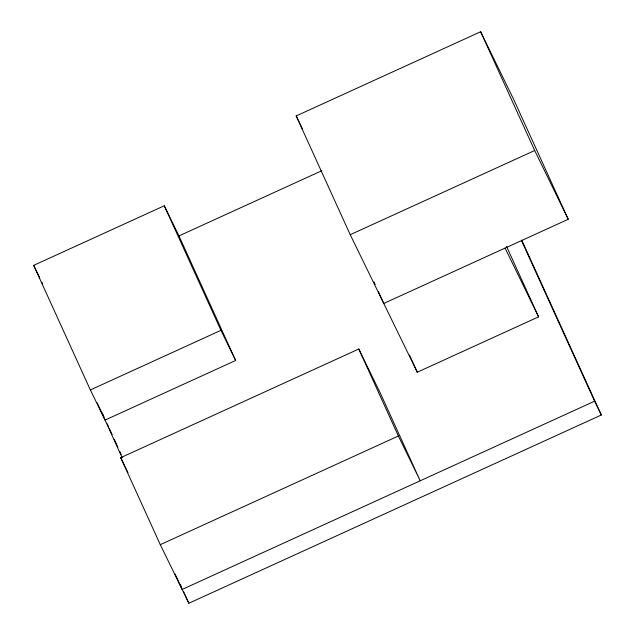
<?xml version="1.0" encoding="UTF-8"?>
<svg xmlns="http://www.w3.org/2000/svg" width="635" height="635" viewBox="0 0 635 635"><rect width="100%" height="100%" fill="white"/><g stroke="black" fill="none" stroke-linecap="round" stroke-linejoin="round"><path stroke-width="0.95" d="M506.547 246.412L538.599 316.849L417.29 372.213L350.226 234.712L296.18 115.943L480.647 31.75L514.175 100.497L568.222 219.273L383.754 303.466L378.412 291.727M33.679 265.366L164.267 205.772L178.967 235.91L235.648 360.482L105.061 420.076L90.361 389.938L33.679 265.366L39.735 277.781M178.348 236.196L321.85 170.704M350.226 234.712L534.694 150.519L568.222 219.273M90.361 389.938L220.948 330.335L235.648 360.482M521.732 240.086L601.321 415.004L188.865 603.25L160.29 544.671L120.706 457.676L358.783 349.012L380.627 393.787L420.211 480.782L398.375 436.007L358.783 349.012M160.29 544.671L398.375 436.007M601.321 415.004L594.59 401.193L182.126 589.447L175.157 574.119M505.071 248.094L538.599 316.849M296.18 115.943L302.625 129.167M41.894 282.21L42.759 283.988M120.706 457.676L127.984 472.599M480.647 31.75L534.694 150.519M521.557 240.705L594.59 401.193M409.48 355.052L417.29 372.213M373.928 281.869L375.158 284.567M164.267 205.772L220.948 330.335M102.298 413.004L103.934 416.616M107.22 423.823L108.45 426.529M109.268 428.331L112.141 434.642M114.197 439.15L117.888 447.27M119.936 451.779L121.166 454.477M180.245 584.319L181.475 587.018M183.531 591.526L188.865 603.25M97.258 402.931L122.23 457.803"/></g></svg>
